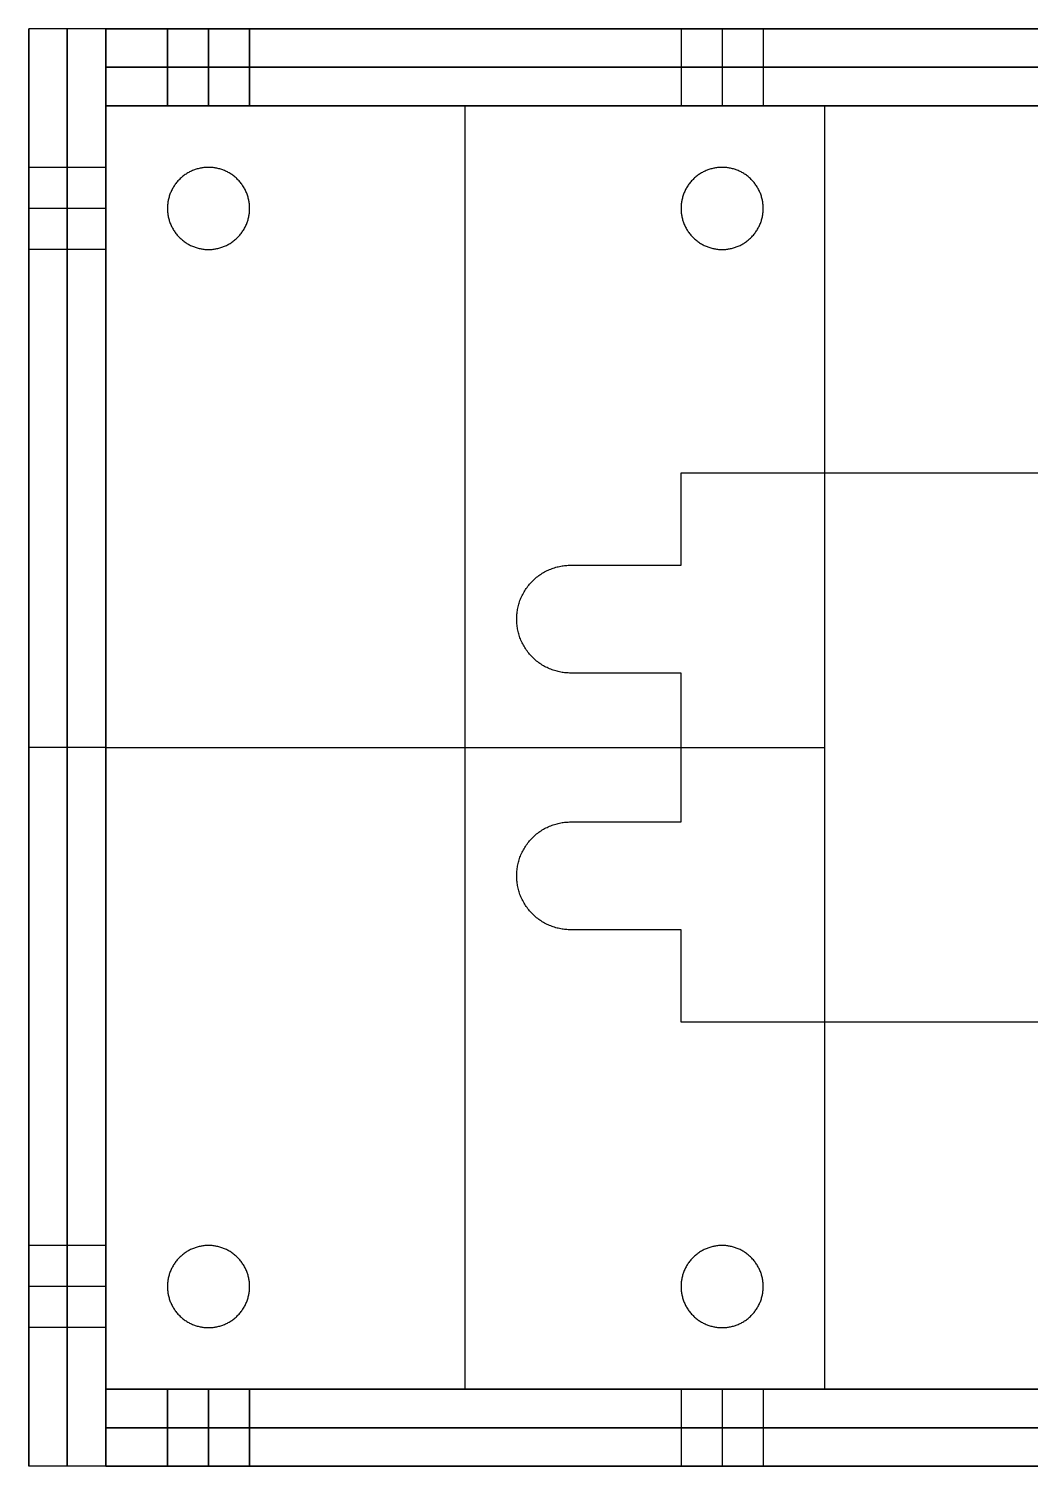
# Model space of a CAD drawing. Header units: millimetres. Extents: x -232 to 139, y -100 to 100.
# Drawn here: x -232.3 to -193.3, y -28 to 28 of the extents above; entities that cross this region are included whole.
import ezdxf

# ---------------------------------------------------------------- set-up
doc = ezdxf.new("R2010")
doc.units = ezdxf.units.MM
doc.header["$MEASUREMENT"] = 0
doc.layers.add('body', color=30, linetype='Continuous', true_color=0xff8000)

msp = doc.modelspace()

# ---------------------------------------------------------------- linework, layer by layer
at = {"layer": 'body'}
for p, q in [((-232.323, -28, 238.018), (-232.323, 28, 238.018)), ((-229.323, -28, 238.018), (-229.323, 28, 238.018)), ((-167.423, 28, 238.018), (-229.323, 28, 238.018)), ((-167.423, 25, 238.018), (-229.323, 25, 238.018)), ((-215.323, -25, 255.11), (-215.323, 25, 255.11)), ((-215.323, -25, 258.11), (-215.323, 25, 258.11)), ((-232.323, 0, 258.11), (-232.323, 0, 217.927)), ((-229.323, 0, 217.927), (-206.923, 0, 217.927)), ((-229.323, 0, 220.927), (-206.923, 0, 220.927)), ((-229.323, 0, 255.11), (-201.323, 0, 255.11)), ((-229.323, 0, 258.11), (-201.323, 0, 258.11)), ((-229.323, 0, 258.11), (-229.323, 0, 217.927)), ((-229.323, -25, 238.018), (-170.723, -25, 238.018)), ((-229.323, -28, 238.018), (-170.723, -28, 238.018))]:
    msp.add_line(p, q, dxfattribs=at)
for points in [[(-232.323, 28, 217.927), (-232.323, 0, 217.927), (-232.323, -28, 217.927)], [(-229.323, 28, 217.927), (-230.823, 28, 217.927), (-232.323, 28, 217.927)], [(-229.323, 28, 258.11), (-230.823, 28, 258.11), (-232.323, 28, 258.11)], [(-232.323, -28, 258.11), (-232.323, 0, 258.11), (-232.323, 28, 258.11)], [(-232.323, 28, 258.11), (-232.323, 28, 238.018), (-232.323, 28, 217.927)], [(-229.323, 28, 238.018), (-230.823, 28, 238.018), (-232.323, 28, 238.018)], [(-230.823, 28, 217.927), (-230.823, 0, 217.927), (-230.823, -28, 217.927)], [(-230.823, -28, 258.11), (-230.823, 0, 258.11), (-230.823, 28, 258.11)], [(-230.823, 28, 258.11), (-230.823, 28, 238.018), (-230.823, 28, 217.927)], [(-229.323, 28, 217.927), (-229.323, 0, 217.927), (-229.323, -28, 217.927)], [(-229.323, -28, 258.11), (-229.323, 0, 258.11), (-229.323, 28, 258.11)], [(-229.323, 28, 258.11), (-229.323, 28, 238.018), (-229.323, 28, 217.927)], [(-229.323, 25, 217.927), (-229.323, 26.5, 217.927), (-229.323, 28, 217.927)], [(-148.723, 28, 217.927), (-189.023, 28, 217.927), (-229.323, 28, 217.927)], [(-229.323, 25, 258.11), (-229.323, 26.5, 258.11), (-229.323, 28, 258.11)], [(-229.323, 28, 217.927), (-229.323, 28, 238.018), (-229.323, 28, 258.11)], [(-229.323, 28, 258.11), (-189.023, 28, 258.11), (-148.723, 28, 258.11)], [(-229.323, 25, 238.018), (-229.323, 26.5, 238.018), (-229.323, 28, 238.018)], [(-226.923, 28, 224.927), (-226.923, 26.5, 224.927), (-226.923, 25, 224.927)], [(-226.923, 25, 251.11), (-226.923, 26.5, 251.11), (-226.923, 28, 251.11)], [(-225.323, 28, 226.527), (-225.323, 26.5, 226.527), (-225.323, 25, 226.527)], [(-225.323, 28, 223.327), (-225.323, 26.5, 223.327), (-225.323, 25, 223.327)], [(-225.323, 25, 249.51), (-225.323, 26.5, 249.51), (-225.323, 28, 249.51)], [(-225.323, 25, 252.71), (-225.323, 26.5, 252.71), (-225.323, 28, 252.71)], [(-223.723, 28, 224.927), (-223.723, 26.5, 224.927), (-223.723, 25, 224.927)], [(-223.723, 25, 251.11), (-223.723, 26.5, 251.11), (-223.723, 28, 251.11)], [(-206.923, 28, 251.11), (-206.923, 26.5, 251.11), (-206.923, 25, 251.11)], [(-205.323, 28, 252.71), (-205.323, 26.5, 252.71), (-205.323, 25, 252.71)], [(-205.323, 28, 249.51), (-205.323, 26.5, 249.51), (-205.323, 25, 249.51)], [(-203.723, 28, 251.11), (-203.723, 26.5, 251.11), (-203.723, 25, 251.11)], [(-148.723, 26.5, 217.927), (-189.023, 26.5, 217.927), (-229.323, 26.5, 217.927)], [(-229.323, 26.5, 217.927), (-229.323, 26.5, 238.018), (-229.323, 26.5, 258.11)], [(-229.323, 26.5, 258.11), (-189.023, 26.5, 258.11), (-148.723, 26.5, 258.11)], [(-148.723, 25, 217.927), (-189.023, 25, 217.927), (-229.323, 25, 217.927)], [(-229.323, 25, 217.927), (-229.323, 25, 219.427), (-229.323, 25, 220.927)], [(-148.723, 25, 220.927), (-189.023, 25, 220.927), (-229.323, 25, 220.927)], [(-229.323, 25, 217.927), (-229.323, 0, 217.927), (-229.323, -25, 217.927)], [(-229.323, 25, 220.927), (-229.323, 0, 220.927), (-229.323, -25, 220.927)], [(-148.723, 25, 219.427), (-189.023, 25, 219.427), (-229.323, 25, 219.427)], [(-229.323, 25, 219.427), (-229.323, 0, 219.427), (-229.323, -25, 219.427)], [(-201.323, 25, 255.11), (-215.323, 25, 255.11), (-229.323, 25, 255.11)], [(-229.323, 25, 255.11), (-229.323, 25, 256.61), (-229.323, 25, 258.11)], [(-201.323, 25, 258.11), (-215.323, 25, 258.11), (-229.323, 25, 258.11)], [(-229.323, 25, 255.11), (-229.323, 0, 255.11), (-229.323, -25, 255.11)], [(-229.323, 25, 258.11), (-229.323, 0, 258.11), (-229.323, -25, 258.11)], [(-201.323, 25, 256.61), (-215.323, 25, 256.61), (-229.323, 25, 256.61)], [(-229.323, 25, 256.61), (-229.323, 0, 256.61), (-229.323, -25, 256.61)], [(-148.723, 25, 217.927), (-189.023, 25, 217.927), (-229.323, 25, 217.927)], [(-229.323, 25, 217.927), (-229.323, 25, 238.018), (-229.323, 25, 258.11)], [(-229.323, 25, 258.11), (-189.023, 25, 258.11), (-148.723, 25, 258.11)], [(-215.323, 25, 255.11), (-215.323, 25, 256.61), (-215.323, 25, 258.11)], [(-201.323, -25, 255.11), (-201.323, 0, 255.11), (-201.323, 25, 255.11)], [(-201.323, 25, 255.11), (-201.323, 25, 256.61), (-201.323, 25, 258.11)], [(-201.323, -25, 258.11), (-201.323, 0, 258.11), (-201.323, 25, 258.11)], [(-201.323, -25, 256.61), (-201.323, 0, 256.61), (-201.323, 25, 256.61)], [(-229.323, 22.6, 251.11), (-230.823, 22.6, 251.11), (-232.323, 22.6, 251.11)], [(-229.323, 22.6, 224.927), (-230.823, 22.6, 224.927), (-232.323, 22.6, 224.927)], [(-225.323, 22.6, 217.927), (-225.323, 22.6, 219.427), (-225.323, 22.6, 220.927)], [(-225.323, 22.6, 258.11), (-225.323, 22.6, 256.61), (-225.323, 22.6, 255.11)], [(-205.323, 22.6, 220.927), (-205.323, 22.6, 219.427), (-205.323, 22.6, 217.927)], [(-205.323, 22.6, 258.11), (-205.323, 22.6, 256.61), (-205.323, 22.6, 255.11)], [(-229.323, 21, 252.71), (-230.823, 21, 252.71), (-232.323, 21, 252.71)], [(-229.323, 21, 249.51), (-230.823, 21, 249.51), (-232.323, 21, 249.51)], [(-229.323, 21, 226.527), (-230.823, 21, 226.527), (-232.323, 21, 226.527)], [(-229.323, 21, 223.327), (-230.823, 21, 223.327), (-232.323, 21, 223.327)], [(-226.923, 21, 217.927), (-226.923, 21, 219.427), (-226.923, 21, 220.927)], [(-226.923, 21, 258.11), (-226.923, 21, 256.61), (-226.923, 21, 255.11)], [(-223.723, 21, 217.927), (-223.723, 21, 219.427), (-223.723, 21, 220.927)], [(-223.723, 21, 258.11), (-223.723, 21, 256.61), (-223.723, 21, 255.11)], [(-206.923, 21, 220.927), (-206.923, 21, 219.427), (-206.923, 21, 217.927)], [(-206.923, 21, 258.11), (-206.923, 21, 256.61), (-206.923, 21, 255.11)], [(-203.723, 21, 220.927), (-203.723, 21, 219.427), (-203.723, 21, 217.927)], [(-203.723, 21, 258.11), (-203.723, 21, 256.61), (-203.723, 21, 255.11)], [(-229.323, 19.4, 251.11), (-230.823, 19.4, 251.11), (-232.323, 19.4, 251.11)], [(-229.323, 19.4, 224.927), (-230.823, 19.4, 224.927), (-232.323, 19.4, 224.927)], [(-225.323, 19.4, 220.927), (-225.323, 19.4, 219.427), (-225.323, 19.4, 217.927)], [(-225.323, 19.4, 258.11), (-225.323, 19.4, 256.61), (-225.323, 19.4, 255.11)], [(-205.323, 19.4, 220.927), (-205.323, 19.4, 219.427), (-205.323, 19.4, 217.927)], [(-205.323, 19.4, 258.11), (-205.323, 19.4, 256.61), (-205.323, 19.4, 255.11)], [(-206.923, 7.1, 217.927), (-206.923, 8.9, 217.927), (-206.923, 10.7, 217.927)], [(-206.923, 10.7, 217.927), (-206.923, 10.7, 219.427), (-206.923, 10.7, 220.927)], [(-206.923, 7.1, 220.927), (-206.923, 8.9, 220.927), (-206.923, 10.7, 220.927)], [(-206.923, 10.7, 217.927), (-186.223, 10.7, 217.927), (-165.523, 10.7, 217.927)], [(-206.923, 10.7, 220.927), (-186.223, 10.7, 220.927), (-165.523, 10.7, 220.927)], [(-206.923, 7.1, 219.427), (-206.923, 8.9, 219.427), (-206.923, 10.7, 219.427)], [(-206.923, 10.7, 219.427), (-186.223, 10.7, 219.427), (-165.523, 10.7, 219.427)], [(-206.923, 8.9, 217.927), (-206.923, 8.9, 219.427), (-206.923, 8.9, 220.927)], [(-211.223, 7.1, 217.927), (-211.223, 7.1, 219.427), (-211.223, 7.1, 220.927)], [(-211.223, 7.1, 217.927), (-209.073, 7.1, 217.927), (-206.923, 7.1, 217.927)], [(-211.223, 7.1, 220.927), (-209.073, 7.1, 220.927), (-206.923, 7.1, 220.927)], [(-211.223, 7.1, 219.427), (-209.073, 7.1, 219.427), (-206.923, 7.1, 219.427)], [(-209.073, 7.1, 217.927), (-209.073, 7.1, 219.427), (-209.073, 7.1, 220.927)], [(-206.923, 7.1, 217.927), (-206.923, 7.1, 219.427), (-206.923, 7.1, 220.927)], [(-213.323, 5, 217.927), (-213.323, 5, 219.427), (-213.323, 5, 220.927)], [(-206.923, 2.9, 217.927), (-209.073, 2.9, 217.927), (-211.223, 2.9, 217.927)], [(-211.223, 2.9, 217.927), (-211.223, 2.9, 219.427), (-211.223, 2.9, 220.927)], [(-206.923, 2.9, 220.927), (-209.073, 2.9, 220.927), (-211.223, 2.9, 220.927)], [(-206.923, 2.9, 219.427), (-209.073, 2.9, 219.427), (-211.223, 2.9, 219.427)], [(-209.073, 2.9, 217.927), (-209.073, 2.9, 219.427), (-209.073, 2.9, 220.927)], [(-206.923, -2.9, 217.927), (-206.923, 0, 217.927), (-206.923, 2.9, 217.927)], [(-206.923, 2.9, 217.927), (-206.923, 2.9, 219.427), (-206.923, 2.9, 220.927)], [(-206.923, -2.9, 220.927), (-206.923, 0, 220.927), (-206.923, 2.9, 220.927)], [(-206.923, -2.9, 219.427), (-206.923, 0, 219.427), (-206.923, 2.9, 219.427)], [(-229.323, 0, 217.927), (-230.823, 0, 217.927), (-232.323, 0, 217.927)], [(-229.323, 0, 258.11), (-230.823, 0, 258.11), (-232.323, 0, 258.11)], [(-229.323, 0, 217.927), (-229.323, 0, 219.427), (-229.323, 0, 220.927)], [(-229.323, 0, 255.11), (-229.323, 0, 256.61), (-229.323, 0, 258.11)], [(-206.923, 0, 217.927), (-206.923, 0, 219.427), (-206.923, 0, 220.927)], [(-201.323, 0, 255.11), (-201.323, 0, 256.61), (-201.323, 0, 258.11)], [(-211.223, -2.9, 217.927), (-211.223, -2.9, 219.427), (-211.223, -2.9, 220.927)], [(-211.223, -2.9, 217.927), (-209.073, -2.9, 217.927), (-206.923, -2.9, 217.927)], [(-211.223, -2.9, 220.927), (-209.073, -2.9, 220.927), (-206.923, -2.9, 220.927)], [(-211.223, -2.9, 219.427), (-209.073, -2.9, 219.427), (-206.923, -2.9, 219.427)], [(-209.073, -2.9, 217.927), (-209.073, -2.9, 219.427), (-209.073, -2.9, 220.927)], [(-206.923, -2.9, 217.927), (-206.923, -2.9, 219.427), (-206.923, -2.9, 220.927)], [(-213.323, -5, 217.927), (-213.323, -5, 219.427), (-213.323, -5, 220.927)], [(-206.923, -7.1, 217.927), (-209.073, -7.1, 217.927), (-211.223, -7.1, 217.927)], [(-211.223, -7.1, 217.927), (-211.223, -7.1, 219.427), (-211.223, -7.1, 220.927)], [(-206.923, -7.1, 220.927), (-209.073, -7.1, 220.927), (-211.223, -7.1, 220.927)], [(-206.923, -7.1, 219.427), (-209.073, -7.1, 219.427), (-211.223, -7.1, 219.427)], [(-209.073, -7.1, 217.927), (-209.073, -7.1, 219.427), (-209.073, -7.1, 220.927)], [(-206.923, -10.7, 217.927), (-206.923, -8.9, 217.927), (-206.923, -7.1, 217.927)], [(-206.923, -7.1, 217.927), (-206.923, -7.1, 219.427), (-206.923, -7.1, 220.927)], [(-206.923, -10.7, 220.927), (-206.923, -8.9, 220.927), (-206.923, -7.1, 220.927)], [(-206.923, -10.7, 219.427), (-206.923, -8.9, 219.427), (-206.923, -7.1, 219.427)], [(-206.923, -8.9, 217.927), (-206.923, -8.9, 219.427), (-206.923, -8.9, 220.927)], [(-165.523, -10.7, 217.927), (-186.223, -10.7, 217.927), (-206.923, -10.7, 217.927)], [(-206.923, -10.7, 217.927), (-206.923, -10.7, 219.427), (-206.923, -10.7, 220.927)], [(-165.523, -10.7, 220.927), (-186.223, -10.7, 220.927), (-206.923, -10.7, 220.927)], [(-165.523, -10.7, 219.427), (-186.223, -10.7, 219.427), (-206.923, -10.7, 219.427)], [(-229.323, -19.4, 251.11), (-230.823, -19.4, 251.11), (-232.323, -19.4, 251.11)], [(-229.323, -19.4, 224.927), (-230.823, -19.4, 224.927), (-232.323, -19.4, 224.927)], [(-225.323, -19.4, 220.927), (-225.323, -19.4, 219.427), (-225.323, -19.4, 217.927)], [(-225.323, -19.4, 258.11), (-225.323, -19.4, 256.61), (-225.323, -19.4, 255.11)], [(-205.323, -19.4, 220.927), (-205.323, -19.4, 219.427), (-205.323, -19.4, 217.927)], [(-205.323, -19.4, 258.11), (-205.323, -19.4, 256.61), (-205.323, -19.4, 255.11)], [(-229.323, -21, 223.327), (-230.823, -21, 223.327), (-232.323, -21, 223.327)], [(-229.323, -21, 226.527), (-230.823, -21, 226.527), (-232.323, -21, 226.527)], [(-229.323, -21, 249.51), (-230.823, -21, 249.51), (-232.323, -21, 249.51)], [(-229.323, -21, 252.71), (-230.823, -21, 252.71), (-232.323, -21, 252.71)], [(-226.923, -21, 217.927), (-226.923, -21, 219.427), (-226.923, -21, 220.927)], [(-226.923, -21, 258.11), (-226.923, -21, 256.61), (-226.923, -21, 255.11)], [(-223.723, -21, 217.927), (-223.723, -21, 219.427), (-223.723, -21, 220.927)], [(-223.723, -21, 258.11), (-223.723, -21, 256.61), (-223.723, -21, 255.11)], [(-206.923, -21, 220.927), (-206.923, -21, 219.427), (-206.923, -21, 217.927)], [(-206.923, -21, 258.11), (-206.923, -21, 256.61), (-206.923, -21, 255.11)], [(-203.723, -21, 220.927), (-203.723, -21, 219.427), (-203.723, -21, 217.927)], [(-203.723, -21, 258.11), (-203.723, -21, 256.61), (-203.723, -21, 255.11)], [(-229.323, -22.6, 224.927), (-230.823, -22.6, 224.927), (-232.323, -22.6, 224.927)], [(-229.323, -22.6, 251.11), (-230.823, -22.6, 251.11), (-232.323, -22.6, 251.11)], [(-225.323, -22.6, 217.927), (-225.323, -22.6, 219.427), (-225.323, -22.6, 220.927)], [(-225.323, -22.6, 258.11), (-225.323, -22.6, 256.61), (-225.323, -22.6, 255.11)], [(-205.323, -22.6, 220.927), (-205.323, -22.6, 219.427), (-205.323, -22.6, 217.927)], [(-205.323, -22.6, 258.11), (-205.323, -22.6, 256.61), (-205.323, -22.6, 255.11)], [(-229.323, -25, 217.927), (-189.023, -25, 217.927), (-148.723, -25, 217.927)], [(-229.323, -25, 220.927), (-189.023, -25, 220.927), (-148.723, -25, 220.927)], [(-229.323, -25, 217.927), (-229.323, -25, 219.427), (-229.323, -25, 220.927)], [(-229.323, -25, 219.427), (-189.023, -25, 219.427), (-148.723, -25, 219.427)], [(-229.323, -25, 255.11), (-215.323, -25, 255.11), (-201.323, -25, 255.11)], [(-229.323, -25, 258.11), (-215.323, -25, 258.11), (-201.323, -25, 258.11)], [(-229.323, -25, 255.11), (-229.323, -25, 256.61), (-229.323, -25, 258.11)], [(-229.323, -25, 256.61), (-215.323, -25, 256.61), (-201.323, -25, 256.61)], [(-148.723, -25, 258.11), (-189.023, -25, 258.11), (-229.323, -25, 258.11)], [(-229.323, -25, 258.11), (-229.323, -26.5, 258.11), (-229.323, -28, 258.11)], [(-229.323, -25, 258.11), (-229.323, -25, 238.018), (-229.323, -25, 217.927)], [(-229.323, -25, 217.927), (-229.323, -26.5, 217.927), (-229.323, -28, 217.927)], [(-229.323, -25, 217.927), (-189.023, -25, 217.927), (-148.723, -25, 217.927)], [(-229.323, -25, 238.018), (-229.323, -26.5, 238.018), (-229.323, -28, 238.018)], [(-226.923, -28, 251.11), (-226.923, -26.5, 251.11), (-226.923, -25, 251.11)], [(-226.923, -25, 224.927), (-226.923, -26.5, 224.927), (-226.923, -28, 224.927)], [(-225.323, -28, 249.51), (-225.323, -26.5, 249.51), (-225.323, -25, 249.51)], [(-225.323, -28, 252.71), (-225.323, -26.5, 252.71), (-225.323, -25, 252.71)], [(-225.323, -25, 226.527), (-225.323, -26.5, 226.527), (-225.323, -28, 226.527)], [(-225.323, -25, 223.327), (-225.323, -26.5, 223.327), (-225.323, -28, 223.327)], [(-223.723, -28, 251.11), (-223.723, -26.5, 251.11), (-223.723, -25, 251.11)], [(-223.723, -25, 224.927), (-223.723, -26.5, 224.927), (-223.723, -28, 224.927)], [(-215.323, -25, 255.11), (-215.323, -25, 256.61), (-215.323, -25, 258.11)], [(-206.923, -25, 251.11), (-206.923, -26.5, 251.11), (-206.923, -28, 251.11)], [(-205.323, -25, 252.71), (-205.323, -26.5, 252.71), (-205.323, -28, 252.71)], [(-205.323, -25, 249.51), (-205.323, -26.5, 249.51), (-205.323, -28, 249.51)], [(-203.723, -25, 251.11), (-203.723, -26.5, 251.11), (-203.723, -28, 251.11)], [(-201.323, -25, 255.11), (-201.323, -25, 256.61), (-201.323, -25, 258.11)], [(-148.723, -26.5, 258.11), (-189.023, -26.5, 258.11), (-229.323, -26.5, 258.11)], [(-229.323, -26.5, 258.11), (-229.323, -26.5, 238.018), (-229.323, -26.5, 217.927)], [(-229.323, -26.5, 217.927), (-189.023, -26.5, 217.927), (-148.723, -26.5, 217.927)], [(-229.323, -28, 217.927), (-230.823, -28, 217.927), (-232.323, -28, 217.927)], [(-229.323, -28, 258.11), (-230.823, -28, 258.11), (-232.323, -28, 258.11)], [(-232.323, -28, 217.927), (-232.323, -28, 238.018), (-232.323, -28, 258.11)], [(-229.323, -28, 238.018), (-230.823, -28, 238.018), (-232.323, -28, 238.018)], [(-230.823, -28, 217.927), (-230.823, -28, 238.018), (-230.823, -28, 258.11)], [(-229.323, -28, 217.927), (-229.323, -28, 238.018), (-229.323, -28, 258.11)], [(-148.723, -28, 258.11), (-189.023, -28, 258.11), (-229.323, -28, 258.11)], [(-229.323, -28, 258.11), (-229.323, -28, 238.018), (-229.323, -28, 217.927)], [(-229.323, -28, 217.927), (-189.023, -28, 217.927), (-148.723, -28, 217.927)]]:
    msp.add_open_spline(points, degree=2, dxfattribs=at)
at = {"layer": 'body', "extrusion": (-2.22045e-15, 1, 0)}
msp.add_rational_spline([(-223.723, 28, 224.927), (-223.723, 28, 226.527), (-225.323, 28, 226.527), (-226.923, 28, 226.527), (-226.923, 28, 224.927), (-226.923, 28, 223.327), (-225.323, 28, 223.327), (-223.723, 28, 223.327), (-223.723, 28, 224.927)], [0.999999720675, 0.707106920849, 1, 0.707106781187, 1, 0.707106781187, 1, 0.707106920849, 0.999999720675], degree=2, knots=[0, 0, 0, 2.513274, 2.513274, 5.026548, 5.026548, 7.539823, 7.539823, 10.053096, 10.053096, 10.053096], dxfattribs=at)
at = {"layer": 'body', "extrusion": (-7.77156e-15, 1, 0)}
msp.add_rational_spline([(-223.723, 28, 251.11), (-223.723, 28, 252.71), (-225.323, 28, 252.71), (-226.923, 28, 252.71), (-226.923, 28, 251.11), (-226.923, 28, 249.51), (-225.323, 28, 249.51), (-223.723, 28, 249.51), (-223.723, 28, 251.11)], [0.999999720675, 0.707106920849, 1, 0.707106781187, 1, 0.707106781187, 1, 0.707106851018, 0.999999860338], degree=2, knots=[-10.053096, -10.053096, -10.053096, -7.539823, -7.539823, -5.026549, -5.026549, -2.513274, -2.513274, 0, 0, 0], dxfattribs=at)
at = {"layer": 'body', "extrusion": (-4.44089e-15, 1, 0)}
for points, knots in [([(-203.723, 28, 251.11), (-203.723, 28, 252.71), (-205.323, 28, 252.71), (-206.923, 28, 252.71), (-206.923, 28, 251.11), (-206.923, 28, 249.51), (-205.323, 28, 249.51), (-203.723, 28, 249.51), (-203.723, 28, 251.11)], [-10.053096, -10.053096, -10.053096, -7.539823, -7.539823, -5.026549, -5.026549, -2.513274, -2.513274, 0, 0, 0]), ([(-223.723, 25, 224.927), (-223.723, 25, 226.527), (-225.323, 25, 226.527), (-226.923, 25, 226.527), (-226.923, 25, 224.927), (-226.923, 25, 223.327), (-225.323, 25, 223.327), (-223.723, 25, 223.327), (-223.723, 25, 224.927)], [0, 0, 0, 2.513273, 2.513273, 5.026548, 5.026548, 7.539823, 7.539823, 10.053096, 10.053096, 10.053096])]:
    msp.add_rational_spline(points, [0.999999720675, 0.707106920849, 1, 0.707106781187, 1, 0.707106781187, 1, 0.707106851018, 0.999999860338], degree=2, knots=knots, dxfattribs=at)
at = {"layer": 'body', "extrusion": (2.22045e-15, 1, 0)}
msp.add_rational_spline([(-223.723, 25, 251.11), (-223.723, 25, 252.71), (-225.323, 25, 252.71), (-226.923, 25, 252.71), (-226.923, 25, 251.11), (-226.923, 25, 249.51), (-225.323, 25, 249.51), (-223.723, 25, 249.51), (-223.723, 25, 251.11)], [0.999999720675, 0.707106920849, 1, 0.707106781187, 1, 0.707106781187, 1, 0.707106851018, 0.999999860338], degree=2, knots=[-10.053096, -10.053096, -10.053096, -7.539823, -7.539823, -5.026549, -5.026549, -2.513274, -2.513274, 0, 0, 0], dxfattribs=at)
at = {"layer": 'body', "extrusion": (-5.55112e-15, 1, 0)}
msp.add_rational_spline([(-203.723, 25, 251.11), (-203.723, 25, 252.71), (-205.323, 25, 252.71), (-206.923, 25, 252.71), (-206.923, 25, 251.11), (-206.923, 25, 249.51), (-205.323, 25, 249.51), (-203.723, 25, 249.51), (-203.723, 25, 251.11)], [0.999999720675, 0.707106920849, 1, 0.707106781187, 1, 0.707106781187, 1, 0.707106920849, 0.999999720675], degree=2, knots=[-10.053096, -10.053096, -10.053096, -7.539823, -7.539823, -5.026548, -5.026548, -2.513274, -2.513274, 0, 0, 0], dxfattribs=at)
at = {"layer": 'body', "extrusion": (-1, 1.77636e-14, -1.08468e-28)}
msp.add_rational_spline([(-232.323, 19.4, 251.11), (-232.323, 19.4, 249.51), (-232.323, 21, 249.51), (-232.323, 22.6, 249.51), (-232.323, 22.6, 251.11), (-232.323, 22.6, 252.71), (-232.323, 21, 252.71), (-232.323, 19.4, 252.71), (-232.323, 19.4, 251.11)], [1, 0.707106781187, 1, 0.707106781187, 1, 0.707106781187, 1, 0.707106851018, 0.999999860338], degree=2, knots=[0, 0, 0, 2.513274, 2.513274, 5.026549, 5.026549, 7.539823, 7.539823, 10.053096, 10.053096, 10.053096], dxfattribs=at)
at = {"layer": 'body', "extrusion": (-1, 1.77636e-14, -8.88178e-15)}
msp.add_rational_spline([(-232.323, 19.4, 224.927), (-232.323, 19.4, 223.327), (-232.323, 21, 223.327), (-232.323, 22.6, 223.327), (-232.323, 22.6, 224.927), (-232.323, 22.6, 226.527), (-232.323, 21, 226.527), (-232.323, 19.4, 226.527), (-232.323, 19.4, 224.927)], [1, 0.707106781187, 1, 0.707106781187, 1, 0.707106781187, 1, 0.707106781187, 1], degree=2, knots=[-10.053096, -10.053096, -10.053096, -7.539822, -7.539822, -5.026548, -5.026548, -2.513274, -2.513274, 0, 0, 0], dxfattribs=at)
at = {"layer": 'body', "extrusion": (-1, 8.88178e-15, 4.44089e-15)}
msp.add_rational_spline([(-229.323, 19.4, 251.11), (-229.323, 19.4, 249.51), (-229.323, 21, 249.51), (-229.323, 22.6, 249.51), (-229.323, 22.6, 251.11), (-229.323, 22.6, 252.71), (-229.323, 21, 252.71), (-229.323, 19.4, 252.71), (-229.323, 19.4, 251.11)], [1, 0.707106781187, 1, 0.707106781187, 1, 0.707106781187, 1, 0.707106851018, 0.999999860338], degree=2, knots=[0, 0, 0, 2.513274, 2.513274, 5.026549, 5.026549, 7.539823, 7.539823, 10.053096, 10.053096, 10.053096], dxfattribs=at)
at = {"layer": 'body', "extrusion": (-1, 8.88178e-15, -4.44089e-15)}
msp.add_rational_spline([(-229.323, 19.4, 224.927), (-229.323, 19.4, 223.327), (-229.323, 21, 223.327), (-229.323, 22.6, 223.327), (-229.323, 22.6, 224.927), (-229.323, 22.6, 226.527), (-229.323, 21, 226.527), (-229.323, 19.4, 226.527), (-229.323, 19.4, 224.927)], [1, 0.707106781187, 1, 0.707106781187, 1, 0.707106781187, 1, 0.707106781187, 1], degree=2, knots=[-10.053096, -10.053096, -10.053096, -7.539822, -7.539822, -5.026548, -5.026548, -2.513274, -2.513274, 0, 0, 0], dxfattribs=at)
at = {"layer": 'body', "extrusion": (-1, 8.88178e-15, -1.18329e-28)}
msp.add_rational_spline([(-229.323, 22.6, 224.927), (-229.323, 22.6, 223.327), (-229.323, 21, 223.327), (-229.323, 19.4, 223.327), (-229.323, 19.4, 224.927)], [1, 0.707106781187, 1, 0.707106781187, 1], degree=2, knots=[5.026548, 5.026548, 5.026548, 7.539822, 7.539822, 10.053096, 10.053096, 10.053096], dxfattribs=at)
at = {"layer": 'body'}
for points, weights, knots in [([(-225.323, 19.4, 217.927), (-226.923, 19.4, 217.927), (-226.923, 21, 217.927), (-226.923, 22.6, 217.927), (-225.323, 22.6, 217.927), (-223.723, 22.6, 217.927), (-223.723, 21, 217.927), (-223.723, 19.4, 217.927), (-225.323, 19.4, 217.927)], [1, 0.707106781187, 1, 0.707106781187, 1, 0.707106781187, 1, 0.707106781187, 1], [-10.053096, -10.053096, -10.053096, -7.539822, -7.539822, -5.026548, -5.026548, -2.513274, -2.513274, 0, 0, 0]), ([(-225.323, 19.4, 220.927), (-226.923, 19.4, 220.927), (-226.923, 21, 220.927), (-226.923, 22.6, 220.927), (-225.323, 22.6, 220.927), (-223.723, 22.6, 220.927), (-223.723, 21, 220.927), (-223.723, 19.4, 220.927), (-225.323, 19.4, 220.927)], [1, 0.707106781187, 1, 0.707106781187, 1, 0.707106781187, 1, 0.707106781187, 1], [-10.053096, -10.053096, -10.053096, -7.539822, -7.539822, -5.026548, -5.026548, -2.513274, -2.513274, 0, 0, 0]), ([(-225.323, 19.4, 255.11), (-226.923, 19.4, 255.11), (-226.923, 21, 255.11), (-226.923, 22.6, 255.11), (-225.323, 22.6, 255.11), (-223.723, 22.6, 255.11), (-223.723, 21, 255.11), (-223.723, 19.4, 255.11), (-225.323, 19.4, 255.11)], [1, 0.707106781187, 1, 0.707106781187, 1, 0.707106781187, 1, 0.707106781187, 1], [-10.053096, -10.053096, -10.053096, -7.539822, -7.539822, -5.026548, -5.026548, -2.513274, -2.513274, 0, 0, 0]), ([(-225.323, 19.4, 258.11), (-226.923, 19.4, 258.11), (-226.923, 21, 258.11), (-226.923, 22.6, 258.11), (-225.323, 22.6, 258.11), (-223.723, 22.6, 258.11), (-223.723, 21, 258.11), (-223.723, 19.4, 258.11), (-225.323, 19.4, 258.11)], [1, 0.707106781187, 1, 0.707106781187, 1, 0.707106781187, 1, 0.707106781187, 1], [-10.053096, -10.053096, -10.053096, -7.539822, -7.539822, -5.026548, -5.026548, -2.513274, -2.513274, 0, 0, 0]), ([(-205.323, 19.4, 217.927), (-206.923, 19.4, 217.927), (-206.923, 21, 217.927), (-206.923, 22.6, 217.927), (-205.323, 22.6, 217.927), (-203.723, 22.6, 217.927), (-203.723, 21, 217.927), (-203.723, 19.4, 217.927), (-205.323, 19.4, 217.927)], [1, 0.707106781187, 1, 0.707106781187, 1, 0.707106781187, 1, 0.707106781187, 1], [-10.053096, -10.053096, -10.053096, -7.539822, -7.539822, -5.026548, -5.026548, -2.513274, -2.513274, 0, 0, 0]), ([(-205.323, 19.4, 220.927), (-206.923, 19.4, 220.927), (-206.923, 21, 220.927), (-206.923, 22.6, 220.927), (-205.323, 22.6, 220.927), (-203.723, 22.6, 220.927), (-203.723, 21, 220.927), (-203.723, 19.4, 220.927), (-205.323, 19.4, 220.927)], [1, 0.707106781187, 1, 0.707106781187, 1, 0.707106781187, 1, 0.707106781187, 1], [-10.053096, -10.053096, -10.053096, -7.539822, -7.539822, -5.026548, -5.026548, -2.513274, -2.513274, 0, 0, 0]), ([(-205.323, 19.4, 255.11), (-206.923, 19.4, 255.11), (-206.923, 21, 255.11), (-206.923, 22.6, 255.11), (-205.323, 22.6, 255.11), (-203.723, 22.6, 255.11), (-203.723, 21, 255.11), (-203.723, 19.4, 255.11), (-205.323, 19.4, 255.11)], [1, 0.707106781187, 1, 0.707106781187, 1, 0.707106781187, 1, 0.707106781187, 1], [-10.053096, -10.053096, -10.053096, -7.539822, -7.539822, -5.026548, -5.026548, -2.513274, -2.513274, 0, 0, 0]), ([(-205.323, 19.4, 258.11), (-206.923, 19.4, 258.11), (-206.923, 21, 258.11), (-206.923, 22.6, 258.11), (-205.323, 22.6, 258.11), (-203.723, 22.6, 258.11), (-203.723, 21, 258.11), (-203.723, 19.4, 258.11), (-205.323, 19.4, 258.11)], [1, 0.707106781187, 1, 0.707106781187, 1, 0.707106781187, 1, 0.707106781187, 1], [-10.053096, -10.053096, -10.053096, -7.539822, -7.539822, -5.026548, -5.026548, -2.513274, -2.513274, 0, 0, 0]), ([(-211.223, 2.9, 217.927), (-213.323, 2.9, 217.927), (-213.323, 5, 217.927), (-213.323, 7.1, 217.927), (-211.223, 7.1, 217.927)], [1, 0.707106781187, 1, 0.707106781187, 1], [350.294717, 350.294717, 350.294717, 353.593389, 353.593389, 356.892061, 356.892061, 356.892061]), ([(-211.223, 2.9, 220.927), (-213.323, 2.9, 220.927), (-213.323, 5, 220.927), (-213.323, 7.1, 220.927), (-211.223, 7.1, 220.927)], [1, 0.707106781187, 1, 0.707106781187, 1], [350.294717, 350.294717, 350.294717, 353.593389, 353.593389, 356.892061, 356.892061, 356.892061]), ([(-211.223, 2.9, 219.427), (-213.323, 2.9, 219.427), (-213.323, 5, 219.427), (-213.323, 7.1, 219.427), (-211.223, 7.1, 219.427)], [1, 0.707106781187, 1, 0.707106781187, 1], [350.294717, 350.294717, 350.294717, 353.593389, 353.593389, 356.892061, 356.892061, 356.892061]), ([(-211.223, -7.1, 217.927), (-213.323, -7.1, 217.927), (-213.323, -5, 217.927), (-213.323, -2.9, 217.927), (-211.223, -2.9, 217.927)], [1, 0.707106781187, 1, 0.707106781187, 1], [329.297372, 329.297372, 329.297372, 332.596044, 332.596044, 335.894717, 335.894717, 335.894717]), ([(-211.223, -7.1, 220.927), (-213.323, -7.1, 220.927), (-213.323, -5, 220.927), (-213.323, -2.9, 220.927), (-211.223, -2.9, 220.927)], [1, 0.707106781187, 1, 0.707106781187, 1], [329.297372, 329.297372, 329.297372, 332.596044, 332.596044, 335.894717, 335.894717, 335.894717]), ([(-211.223, -7.1, 219.427), (-213.323, -7.1, 219.427), (-213.323, -5, 219.427), (-213.323, -2.9, 219.427), (-211.223, -2.9, 219.427)], [1, 0.707106781187, 1, 0.707106781187, 1], [329.297372, 329.297372, 329.297372, 332.596044, 332.596044, 335.894717, 335.894717, 335.894717]), ([(-225.323, -19.4, 217.927), (-223.723, -19.4, 217.927), (-223.723, -21, 217.927), (-223.723, -22.6, 217.927), (-225.323, -22.6, 217.927), (-226.923, -22.6, 217.927), (-226.923, -21, 217.927), (-226.923, -19.4, 217.927), (-225.323, -19.4, 217.927)], [0.999999860338, 0.707106851018, 1, 0.707106781187, 1, 0.707106781187, 1, 0.707106781187, 1], [0, 0, 0, 2.513274, 2.513274, 5.026548, 5.026548, 7.539822, 7.539822, 10.053096, 10.053096, 10.053096]), ([(-225.323, -19.4, 220.927), (-223.723, -19.4, 220.927), (-223.723, -21, 220.927), (-223.723, -22.6, 220.927), (-225.323, -22.6, 220.927), (-226.923, -22.6, 220.927), (-226.923, -21, 220.927), (-226.923, -19.4, 220.927), (-225.323, -19.4, 220.927)], [0.999999860338, 0.707106851018, 1, 0.707106781187, 1, 0.707106781187, 1, 0.707106781187, 1], [0, 0, 0, 2.513274, 2.513274, 5.026548, 5.026548, 7.539822, 7.539822, 10.053096, 10.053096, 10.053096]), ([(-225.323, -19.4, 255.11), (-223.723, -19.4, 255.11), (-223.723, -21, 255.11), (-223.723, -22.6, 255.11), (-225.323, -22.6, 255.11), (-226.923, -22.6, 255.11), (-226.923, -21, 255.11), (-226.923, -19.4, 255.11), (-225.323, -19.4, 255.11)], [1, 0.707106781187, 1, 0.707106781187, 1, 0.707106781187, 1, 0.707106781187, 1], [0, 0, 0, 2.513274, 2.513274, 5.026548, 5.026548, 7.539822, 7.539822, 10.053096, 10.053096, 10.053096]), ([(-225.323, -19.4, 258.11), (-223.723, -19.4, 258.11), (-223.723, -21, 258.11), (-223.723, -22.6, 258.11), (-225.323, -22.6, 258.11), (-226.923, -22.6, 258.11), (-226.923, -21, 258.11), (-226.923, -19.4, 258.11), (-225.323, -19.4, 258.11)], [1, 0.707106781187, 1, 0.707106781187, 1, 0.707106781187, 1, 0.707106781187, 1], [0, 0, 0, 2.513274, 2.513274, 5.026548, 5.026548, 7.539822, 7.539822, 10.053096, 10.053096, 10.053096]), ([(-205.323, -19.4, 217.927), (-203.723, -19.4, 217.927), (-203.723, -21, 217.927), (-203.723, -22.6, 217.927), (-205.323, -22.6, 217.927), (-206.923, -22.6, 217.927), (-206.923, -21, 217.927), (-206.923, -19.4, 217.927), (-205.323, -19.4, 217.927)], [1, 0.707106781187, 1, 0.707106781187, 1, 0.707106781187, 1, 0.707106781187, 1], [0, 0, 0, 2.513274, 2.513274, 5.026548, 5.026548, 7.539822, 7.539822, 10.053096, 10.053096, 10.053096]), ([(-205.323, -19.4, 220.927), (-203.723, -19.4, 220.927), (-203.723, -21, 220.927), (-203.723, -22.6, 220.927), (-205.323, -22.6, 220.927), (-206.923, -22.6, 220.927), (-206.923, -21, 220.927), (-206.923, -19.4, 220.927), (-205.323, -19.4, 220.927)], [1, 0.707106781187, 1, 0.707106781187, 1, 0.707106781187, 1, 0.707106781187, 1], [0, 0, 0, 2.513274, 2.513274, 5.026548, 5.026548, 7.539822, 7.539822, 10.053096, 10.053096, 10.053096]), ([(-205.323, -19.4, 255.11), (-203.723, -19.4, 255.11), (-203.723, -21, 255.11), (-203.723, -22.6, 255.11), (-205.323, -22.6, 255.11), (-206.923, -22.6, 255.11), (-206.923, -21, 255.11), (-206.923, -19.4, 255.11), (-205.323, -19.4, 255.11)], [1, 0.707106781187, 1, 0.707106781187, 1, 0.707106781187, 1, 0.707106781187, 1], [0, 0, 0, 2.513274, 2.513274, 5.026548, 5.026548, 7.539822, 7.539822, 10.053096, 10.053096, 10.053096]), ([(-205.323, -19.4, 258.11), (-203.723, -19.4, 258.11), (-203.723, -21, 258.11), (-203.723, -22.6, 258.11), (-205.323, -22.6, 258.11), (-206.923, -22.6, 258.11), (-206.923, -21, 258.11), (-206.923, -19.4, 258.11), (-205.323, -19.4, 258.11)], [1, 0.707106781187, 1, 0.707106781187, 1, 0.707106781187, 1, 0.707106781187, 1], [0, 0, 0, 2.513274, 2.513274, 5.026548, 5.026548, 7.539822, 7.539822, 10.053096, 10.053096, 10.053096])]:
    msp.add_rational_spline(points, weights, degree=2, knots=knots, dxfattribs=at)
at = {"layer": 'body', "extrusion": (-1, 0, 0)}
for points, weights, knots in [([(-232.323, -19.4, 224.927), (-232.323, -19.4, 226.527), (-232.323, -21, 226.527), (-232.323, -22.6, 226.527), (-232.323, -22.6, 224.927), (-232.323, -22.6, 223.327), (-232.323, -21, 223.327), (-232.323, -19.4, 223.327), (-232.323, -19.4, 224.927)], [1, 0.707106781187, 1, 0.707106781187, 1, 0.707106781187, 1, 0.707106851018, 0.999999860338], [0, 0, 0, 2.513274, 2.513274, 5.026549, 5.026549, 7.539823, 7.539823, 10.053096, 10.053096, 10.053096]), ([(-232.323, -19.4, 251.11), (-232.323, -19.4, 252.71), (-232.323, -21, 252.71), (-232.323, -22.6, 252.71), (-232.323, -22.6, 251.11), (-232.323, -22.6, 249.51), (-232.323, -21, 249.51), (-232.323, -19.4, 249.51), (-232.323, -19.4, 251.11)], [0.999999860338, 0.707106851018, 1, 0.707106781187, 1, 0.707106781187, 1, 0.707106851018, 0.999999860338], [-10.053096, -10.053096, -10.053096, -7.539823, -7.539823, -5.026548, -5.026548, -2.513274, -2.513274, 0, 0, 0]), ([(-229.323, -19.4, 224.927), (-229.323, -19.4, 223.327), (-229.323, -21, 223.327), (-229.323, -22.6, 223.327), (-229.323, -22.6, 224.927), (-229.323, -22.6, 226.527), (-229.323, -21, 226.527), (-229.323, -19.4, 226.527), (-229.323, -19.4, 224.927)], [1, 0.707106781187, 1, 0.707106781187, 1, 0.707106781187, 1, 0.707106781187, 1], [-10.053096, -10.053096, -10.053096, -7.539822, -7.539822, -5.026548, -5.026548, -2.513274, -2.513274, 0, 0, 0]), ([(-229.323, -19.4, 251.11), (-229.323, -19.4, 249.51), (-229.323, -21, 249.51), (-229.323, -22.6, 249.51), (-229.323, -22.6, 251.11), (-229.323, -22.6, 252.71), (-229.323, -21, 252.71), (-229.323, -19.4, 252.71), (-229.323, -19.4, 251.11)], [1, 0.707106781187, 1, 0.707106781187, 1, 0.707106781187, 1, 0.707106781187, 1], [0, 0, 0, 2.513274, 2.513274, 5.026548, 5.026548, 7.539822, 7.539822, 10.053096, 10.053096, 10.053096])]:
    msp.add_rational_spline(points, weights, degree=2, knots=knots, dxfattribs=at)
at = {"layer": 'body', "extrusion": (-1, -1.77636e-14, 0)}
msp.add_rational_spline([(-229.323, -19.4, 224.927), (-229.323, -19.4, 226.527), (-229.323, -21, 226.527), (-229.323, -22.6, 226.527), (-229.323, -22.6, 224.927), (-229.323, -22.6, 223.327), (-229.323, -21, 223.327), (-229.323, -19.4, 223.327), (-229.323, -19.4, 224.927)], [1, 0.707106781187, 1, 0.707106781187, 1, 0.707106781187, 1, 0.707106851018, 0.999999860338], degree=2, knots=[0, 0, 0, 2.513274, 2.513274, 5.026549, 5.026549, 7.539823, 7.539823, 10.053096, 10.053096, 10.053096], dxfattribs=at)
at = {"layer": 'body', "extrusion": (1, 0, 8.88178e-15)}
msp.add_rational_spline([(-229.323, -19.4, 251.11), (-229.323, -19.4, 252.71), (-229.323, -21, 252.71), (-229.323, -22.6, 252.71), (-229.323, -22.6, 251.11), (-229.323, -22.6, 249.51), (-229.323, -21, 249.51), (-229.323, -19.4, 249.51), (-229.323, -19.4, 251.11)], [1, 0.707106781187, 1, 0.707106781187, 1, 0.707106781187, 1, 0.707106781187, 1], degree=2, knots=[-10.053096, -10.053096, -10.053096, -7.539822, -7.539822, -5.026548, -5.026548, -2.513274, -2.513274, 0, 0, 0], dxfattribs=at)
at = {"layer": 'body', "extrusion": (6.66134e-15, -1, 0)}
msp.add_rational_spline([(-223.723, -25, 251.11), (-223.723, -25, 249.51), (-225.323, -25, 249.51), (-226.923, -25, 249.51), (-226.923, -25, 251.11), (-226.923, -25, 252.71), (-225.323, -25, 252.71), (-223.723, -25, 252.71), (-223.723, -25, 251.11)], [0.999999860338, 0.707106851018, 1, 0.707106781187, 1, 0.707106781187, 1, 0.707106920849, 0.999999720675], degree=2, knots=[0, 0, 0, 2.513274, 2.513274, 5.026549, 5.026549, 7.539823, 7.539823, 10.053096, 10.053096, 10.053096], dxfattribs=at)
at = {"layer": 'body', "extrusion": (3.33067e-15, -1, 0)}
for points, weights, knots in [([(-223.723, -25, 224.927), (-223.723, -25, 223.327), (-225.323, -25, 223.327), (-226.923, -25, 223.327), (-226.923, -25, 224.927), (-226.923, -25, 226.527), (-225.323, -25, 226.527), (-223.723, -25, 226.527), (-223.723, -25, 224.927)], [0.999999860338, 0.707106851018, 1, 0.707106781187, 1, 0.707106781187, 1, 0.707106920849, 0.999999720675], [-10.053096, -10.053096, -10.053096, -7.539823, -7.539823, -5.026548, -5.026548, -2.513273, -2.513273, 0, 0, 0]), ([(-223.723, -28, 224.927), (-223.723, -28, 223.327), (-225.323, -28, 223.327), (-226.923, -28, 223.327), (-226.923, -28, 224.927), (-226.923, -28, 226.527), (-225.323, -28, 226.527), (-223.723, -28, 226.527), (-223.723, -28, 224.927)], [0.999999860338, 0.707106851018, 1, 0.707106781187, 1, 0.707106781187, 1, 0.707106920849, 0.999999720675], [-10.053096, -10.053096, -10.053096, -7.539823, -7.539823, -5.026548, -5.026548, -2.513273, -2.513273, 0, 0, 0]), ([(-203.723, -28, 251.11), (-203.723, -28, 249.51), (-205.323, -28, 249.51), (-206.923, -28, 249.51), (-206.923, -28, 251.11), (-206.923, -28, 252.71), (-205.323, -28, 252.71), (-203.723, -28, 252.71), (-203.723, -28, 251.11)], [0.999999720675, 0.707106920849, 1, 0.707106781187, 1, 0.707106781187, 1, 0.707106920849, 0.999999720675], [0, 0, 0, 2.513274, 2.513274, 5.026548, 5.026548, 7.539823, 7.539823, 10.053096, 10.053096, 10.053096])]:
    msp.add_rational_spline(points, weights, degree=2, knots=knots, dxfattribs=at)
at = {"layer": 'body', "extrusion": (-6.66134e-15, 1, 2.22045e-15)}
msp.add_rational_spline([(-226.923, -25, 251.11), (-226.923, -25, 252.71), (-225.323, -25, 252.71), (-223.723, -25, 252.71), (-223.723, -25, 251.11)], [1, 0.707106781187, 1, 0.707106851018, 0.999999860338], degree=2, knots=[5.026548, 5.026548, 5.026548, 7.539823, 7.539823, 10.053096, 10.053096, 10.053096], dxfattribs=at)
at = {"layer": 'body', "extrusion": (5.55112e-15, -1, 0)}
for points, weights, knots in [([(-203.723, -25, 251.11), (-203.723, -25, 249.51), (-205.323, -25, 249.51), (-206.923, -25, 249.51), (-206.923, -25, 251.11), (-206.923, -25, 252.71), (-205.323, -25, 252.71), (-203.723, -25, 252.71), (-203.723, -25, 251.11)], [0.999999720675, 0.707106920849, 1, 0.707106781187, 1, 0.707106781187, 1, 0.707106920849, 0.999999720675], [0, 0, 0, 2.513274, 2.513274, 5.026548, 5.026548, 7.539823, 7.539823, 10.053096, 10.053096, 10.053096]), ([(-223.723, -28, 251.11), (-223.723, -28, 249.51), (-225.323, -28, 249.51), (-226.923, -28, 249.51), (-226.923, -28, 251.11), (-226.923, -28, 252.71), (-225.323, -28, 252.71), (-223.723, -28, 252.71), (-223.723, -28, 251.11)], [0.999999860338, 0.707106851018, 1, 0.707106781187, 1, 0.707106781187, 1, 0.707106920849, 0.999999720675], [0, 0, 0, 2.513274, 2.513274, 5.026549, 5.026549, 7.539823, 7.539823, 10.053096, 10.053096, 10.053096])]:
    msp.add_rational_spline(points, weights, degree=2, knots=knots, dxfattribs=at)

doc.saveas('drawing.dxf')
